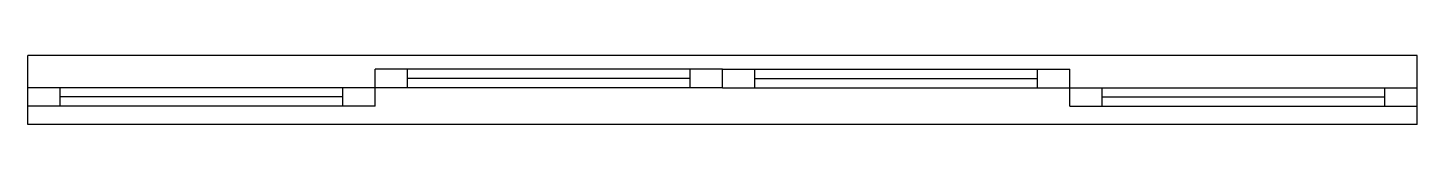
# Model space of a CAD drawing. Header units: millimetres. Extents: x 477.9 to 480.9, y 265.55 to 265.7.
import ezdxf

# ---------------------------------------------------------------- set-up
doc = ezdxf.new("R2010")
doc.units = ezdxf.units.MM
doc.header["$LTSCALE"] = 0.1

msp = doc.modelspace()

# ---------------------------------------------------------------- linework, layer by layer
for p, q in [((480.8977, 265.6999), (477.8977, 265.6999)), ((477.8977, 265.5499), (477.8977, 265.6999)), ((480.8977, 265.5499), (480.8977, 265.6999)), ((478.6477, 265.6299), (478.6477, 265.6699)), ((479.3977, 265.6699), (478.6477, 265.6699)), ((478.7177, 265.6299), (478.7177, 265.6699)), ((479.3277, 265.6299), (479.3277, 265.6699)), ((479.3977, 265.6699), (480.1477, 265.6699)), ((479.3977, 265.6299), (479.3977, 265.6699)), ((479.3977, 265.6299), (479.3977, 265.6699)), ((479.4677, 265.6299), (479.4677, 265.6699)), ((480.0777, 265.6299), (480.0777, 265.6699)), ((480.1477, 265.6299), (480.1477, 265.6699)), ((477.8977, 265.5899), (477.8977, 265.6299)), ((478.6477, 265.6299), (477.8977, 265.6299)), ((477.9677, 265.5899), (477.9677, 265.6299)), ((478.5777, 265.5899), (478.5777, 265.6299)), ((478.6477, 265.5899), (478.6477, 265.6299)), ((479.3977, 265.6299), (478.6477, 265.6299)), ((479.3277, 265.6499), (478.7177, 265.6499)), ((479.3977, 265.6299), (480.1477, 265.6299)), ((479.4677, 265.6499), (480.0777, 265.6499)), ((480.1477, 265.5899), (480.1477, 265.6299)), ((480.1477, 265.6299), (480.8977, 265.6299)), ((480.2177, 265.5899), (480.2177, 265.6299)), ((480.8277, 265.5899), (480.8277, 265.6299)), ((480.8977, 265.5899), (480.8977, 265.6299)), ((478.5777, 265.6099), (477.9677, 265.6099)), ((480.2177, 265.6099), (480.8277, 265.6099)), ((478.6477, 265.5899), (477.8977, 265.5899)), ((480.1477, 265.5899), (480.8977, 265.5899)), ((480.8977, 265.5499), (477.8977, 265.5499))]:
    msp.add_line(p, q)

doc.saveas('drawing.dxf')
